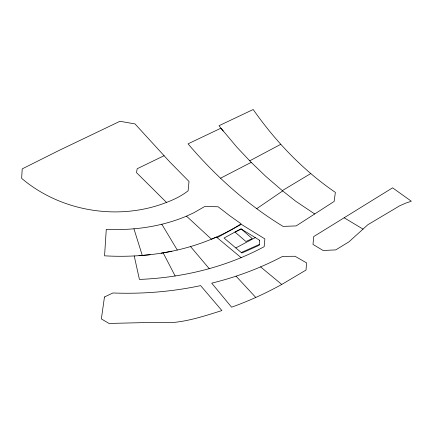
<?xml version="1.0" encoding="UTF-8"?>
<svg xmlns="http://www.w3.org/2000/svg" width="433" height="433" viewBox="0 0 433 433"><rect width="100%" height="100%" fill="white"/><g stroke="black" fill="none" stroke-linecap="round" stroke-linejoin="round"><path stroke-width="0.65" d="M363.033 229.106L348.96 241.831L335.743 249.901L323.094 250.48L312.989 244.407L313.73 236.575L392.585 187.835L411.35 201.231L405.737 203.12L399.756 205.762L367.882 224.711L363.033 229.106L344.154 217.783M256.666 208.711L282.684 190.926L265.716 176.307L251.2 162.353L236.992 147.312L220.949 128.19L188.03 143.848C215.315 175.89 247.037 204.506 283.074 226.394L296.156 225.918L334.141 201.442L335.364 192.393C303.046 170.299 275.604 141.515 253.191 109.517L219.001 125.716L223.212 131.037M310.807 173.53L282.311 190.628L295.669 201.193L314.704 213.967M281.759 284.449C265.683 293.358 248.894 300.989 231.595 307.192L211.705 283.155C236.299 277.12 260.233 268.216 282.625 256.368L295.041 256.266L306.575 262.901L306.023 270.062L281.759 284.449L260.563 266.869M217.144 237.663L241.311 224.348L264.866 238.902L264.157 246.686C225.891 267.28 182.694 277.694 139.415 279.426L134.214 255.914M249.76 160.805L280.757 144.319M235.806 247.941L255.248 237.598M220.603 178.179L251.2 162.353M164.102 155.696L137.207 168.729L136.498 172.626L166.499 202.422C174.18 199.532 181.606 195.889 188.101 190.829L189.021 181.487L169.736 161.882L135.004 123.919L119.957 121.283L59.305 150.316L22.207 168.881L21.65 178.358C60.761 211.65 118.702 221.117 166.499 202.422M241.262 252.531L259.307 244.456M186.493 216.154L193.811 212.787L204.69 206.514L218.113 206.768L230.08 215.991L241.105 223.801C231.725 229.842 221.772 234.94 211.466 239.2L186.493 216.154C161.228 226.762 133.543 230.556 106.274 229.387L104.559 255.822C142.576 258.003 181.47 252.628 216.408 237.051L241.159 257.684M161.152 253.208L171.939 251.243M139.009 255.692L150.143 254.712M236.045 276.151L255.757 297.444M190.542 246.566L209.247 268.682M161.823 224.256L177.27 250.009M163.154 252.845L175.159 275.994M133.927 228.77L142.268 255.394M259.648 240.299L259.237 245.267L241.863 253.034L224.045 238.047L240.916 228.813L259.648 240.299M104.472 296.989L101.36 318.921L109.04 323.456L145.959 322.558L174.342 322.374C190.617 320.685 206.335 315.44 221.896 310.564L200.62 285.628C171.814 291.772 142.295 294.104 112.872 292.979L104.472 296.989M241.36 229.089L234.989 232.056L245.933 241.5L252.26 238.626L241.36 229.089"/></g></svg>
